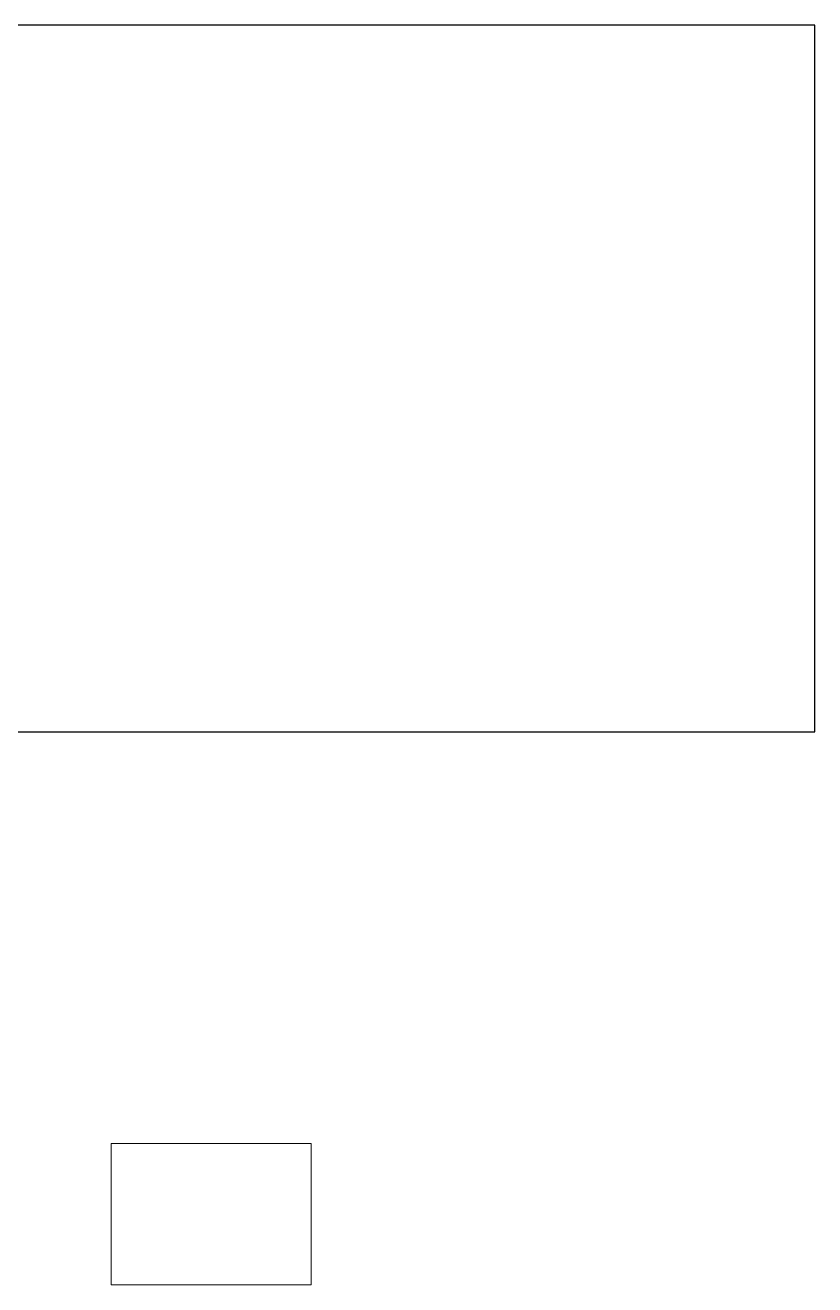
# Model space of a CAD drawing. Header units: inches. Extents: x 127 to 12054, y 222 to 18946.
# Drawn here: x 5665 to 10357, y 820 to 8308 of the extents above; entities that cross this region are included whole.
import ezdxf

# ---------------------------------------------------------------- set-up
doc = ezdxf.new("R2010")
doc.units = ezdxf.units.IN
doc.header["$MEASUREMENT"] = 0
doc.layers.add('Arredi', color=3, linetype='Continuous', lineweight=30)
doc.layers.add('quote', color=2, linetype='Continuous', lineweight=9)

msp = doc.modelspace()

# ---------------------------------------------------------------- linework, layer by layer
at = {"layer": 'Arredi'}
msp.add_lwpolyline([(4416.712, 4108.178), (10356.712, 4108.178), (10356.712, 8308.178), (4416.712, 8308.178)], close=True, dxfattribs=at)
at = {"layer": 'quote', "color": 0}
for p, q in [((7364.283, 1660.42), (6176.283, 1660.42)), ((6176.283, 1660.42), (6176.283, 820.42)), ((7364.283, 820.42), (7364.283, 1660.42)), ((6176.283, 820.42), (7364.283, 820.42))]:
    msp.add_line(p, q, dxfattribs=at)

doc.saveas('drawing.dxf')
